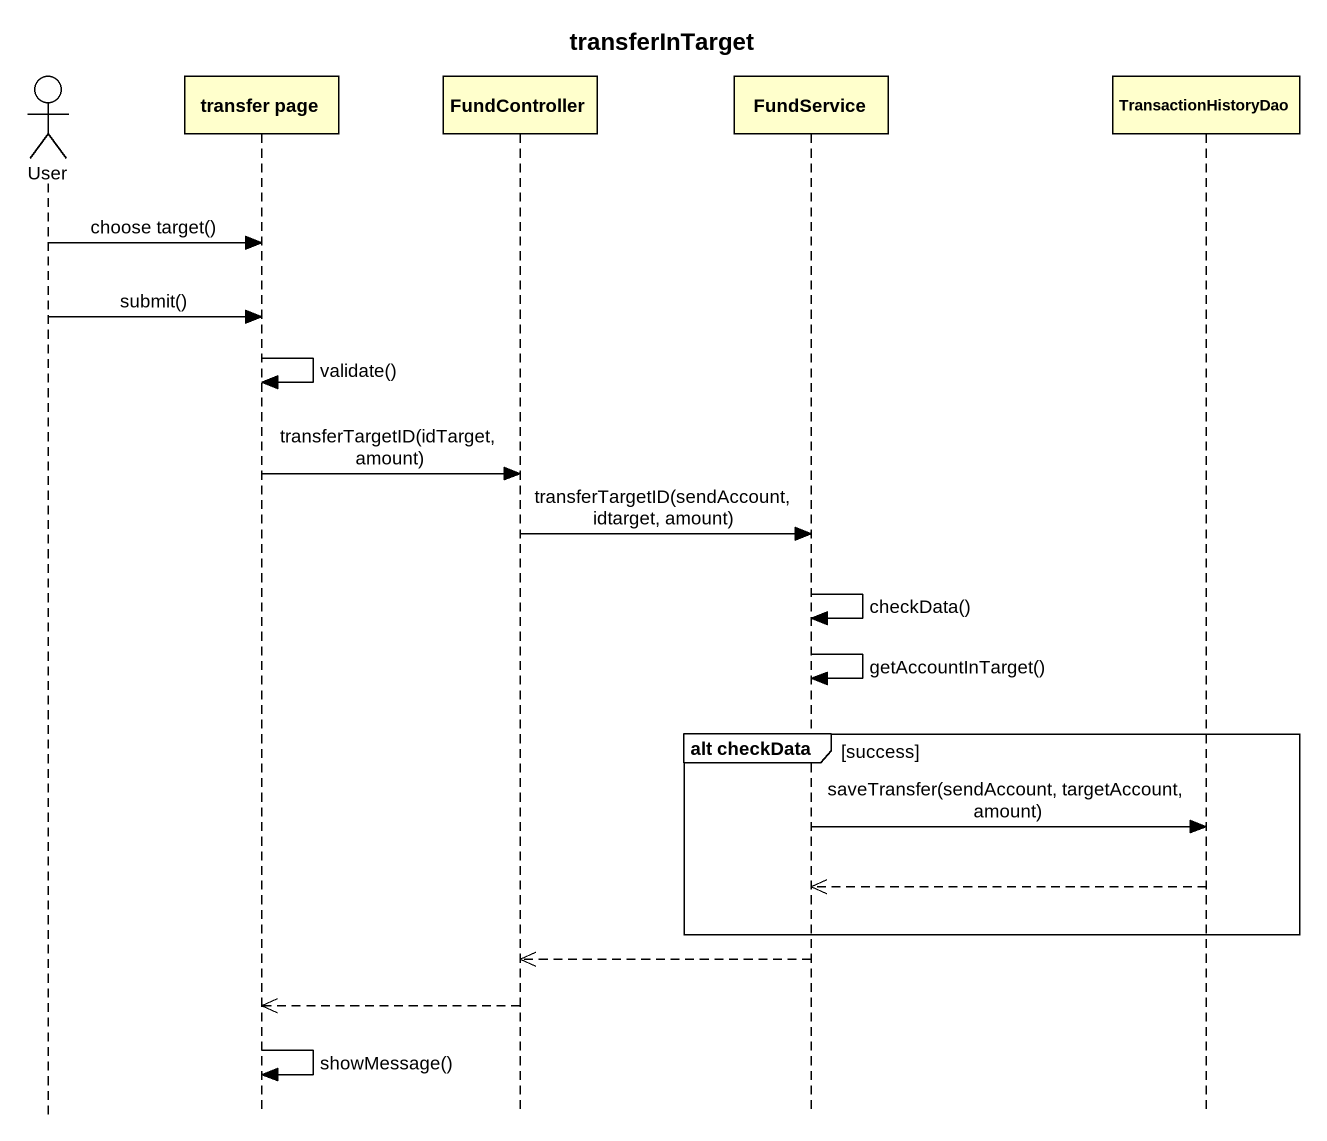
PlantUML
@startuml
title transferInTarget
hide footbox
actor User
participant "transfer page" as transfer_page
participant FundController
participant FundService
participant TransactionHistoryDao

User -> transfer_page : choose target()
User -> transfer_page : submit()
transfer_page -> transfer_page : validate()
transfer_page -> FundController : transferTargetID(idTarget, amount)
FundController -> FundService : transferTargetID(sendAccount, idtarget, amount)
FundService -> FundService : checkData()
FundService -> FundService : getAccountInTarget()
group alt checkData [success]
  FundService -> TransactionHistoryDao : saveTransfer(sendAccount, targetAccount, amount)
  TransactionHistoryDao -->> FundService
end
FundService -->> FundController
FundController -->> transfer_page
transfer_page -> transfer_page : showMessage()
@enduml
